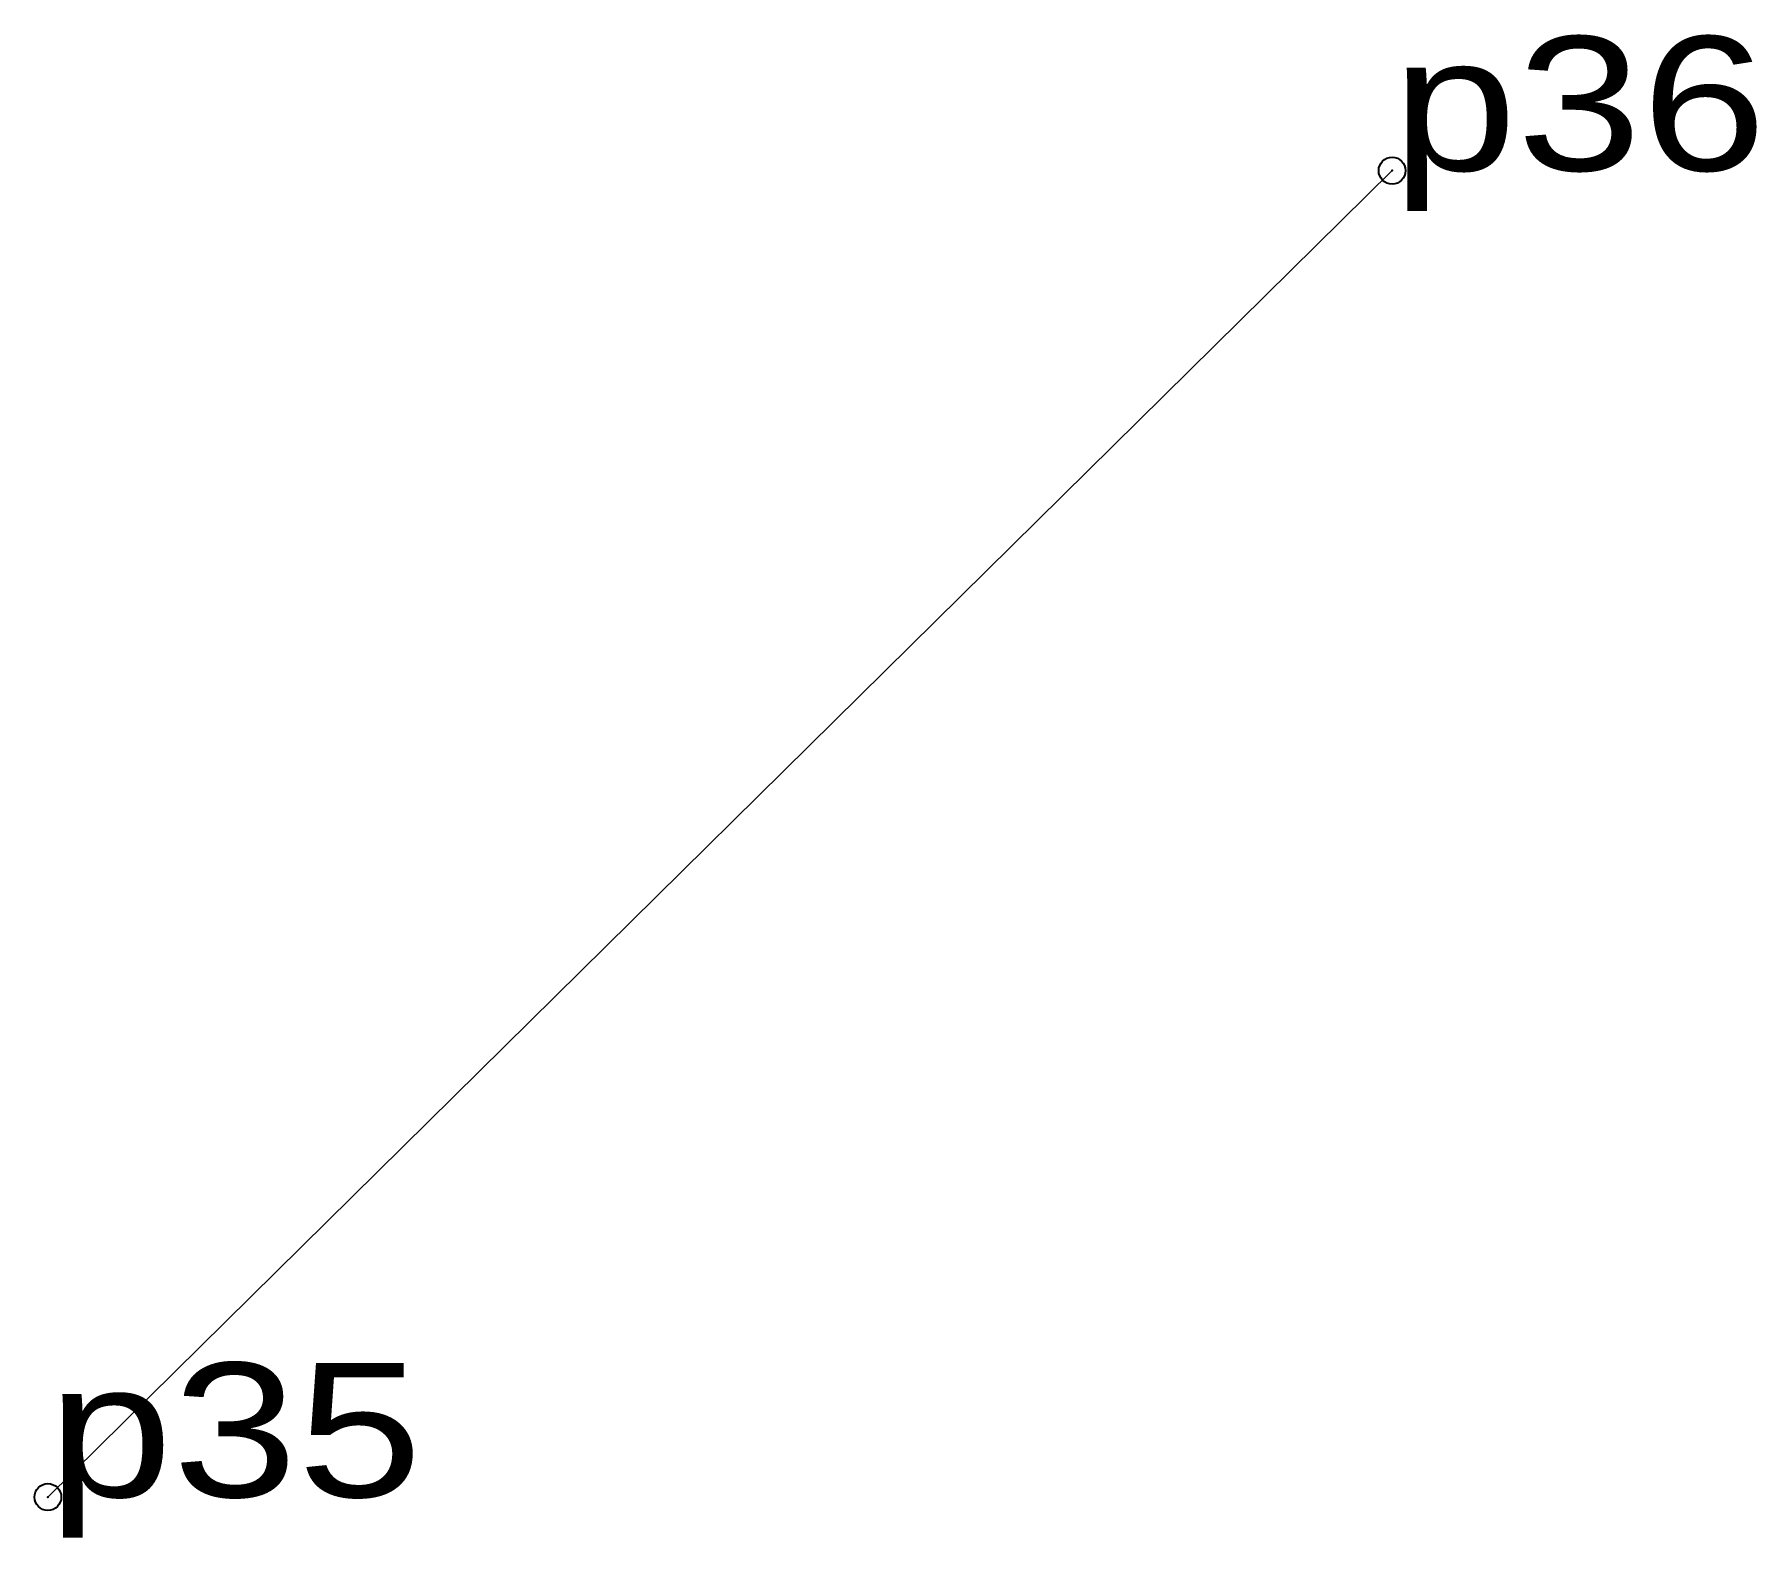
# Model space of a CAD drawing. Header units: metres. Extents: x 538095.2 to 538118.3, y 1837456.8 to 1837477.
import ezdxf

# ---------------------------------------------------------------- set-up
doc = ezdxf.new("R2010")
doc.units = ezdxf.units.M
doc.header["$LTSCALE"] = 0.72
doc.header["$PDMODE"] = 32
doc.header["$PDSIZE"] = 0.36
doc.layers.add('10', color=7, linetype='Continuous', lineweight=13)
doc.layers.add('12', color=7, linetype='Continuous')
doc.layers.add('7', color=7, linetype='Continuous')

msp = doc.modelspace()

# ---------------------------------------------------------------- linework, layer by layer
at = {"layer": '10'}
msp.add_line((538095.38, 1837457.35), (538113.41, 1837475.14), dxfattribs=at)
at = {"layer": '7'}
for p in [(538113.41, 1837475.14), (538095.38, 1837457.35)]:
    msp.add_point(p, dxfattribs=at)

# ---------------------------------------------------------------- texts
at = {"layer": '12', "width": 1.25}
for s, p in [('p36', (538113.41, 1837475.14)), ('p35', (538095.38, 1837457.35))]:
    msp.add_text(s, height=1.8, dxfattribs=at).set_placement(p)

doc.saveas('drawing.dxf')
